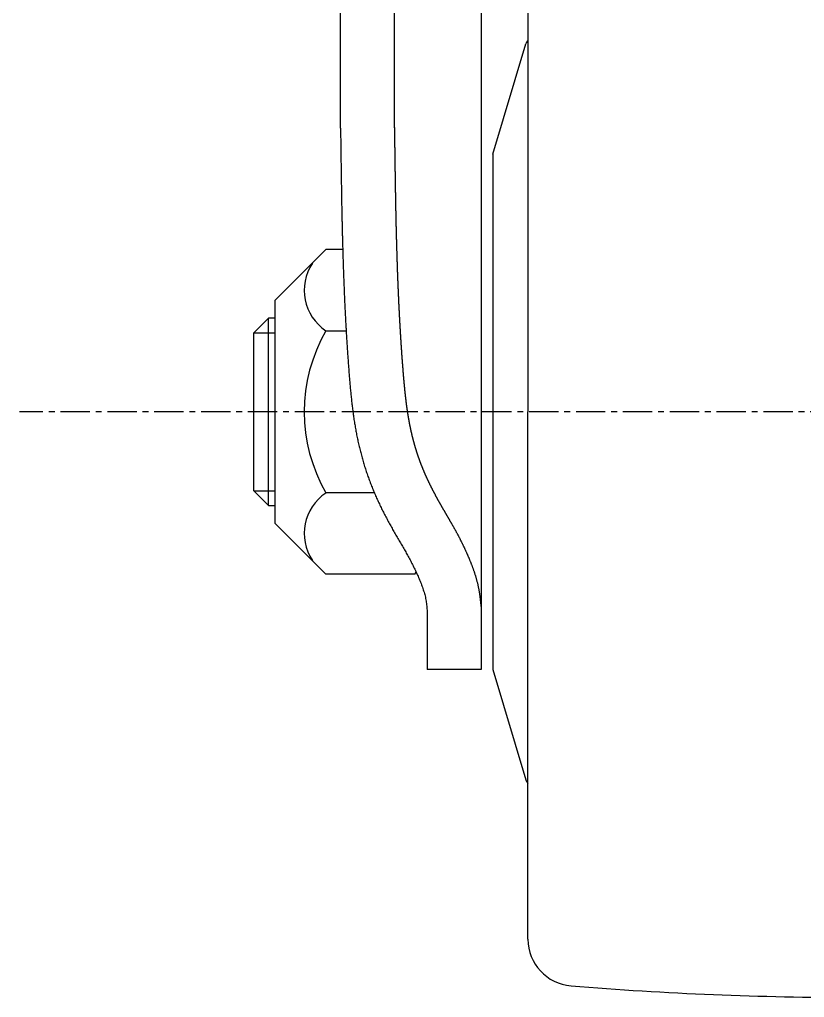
# Model space of a CAD drawing. Extents: x 111 to 380, y 149 to 360.
# Drawn here: x 174.42 to 207.92, y 281.74 to 323.48 of the extents above; entities that cross this region are included whole.
import ezdxf

# ---------------------------------------------------------------- set-up
doc = ezdxf.new("R2010")
doc.units = 0
doc.linetypes.add('CENTER', pattern=[2, 1.25, -0.25, 0.25, -0.25])
doc.layers.get('0').update_dxf_attribs({"linetype": 'CONTINUOUS'})
doc.layers.add('CENTER', color=1, linetype='CENTER')

msp = doc.modelspace()

# ---------------------------------------------------------------- linework, layer by layer
at = {"color": 7, "linetype": 'CONTINUOUS'}
for p, q in [((188.116, 318.844), (188.116, 346.438)), ((190.416, 318.858), (190.416, 346.438)), ((194.116, 346.438), (194.116, 295.738)), ((196.116, 329.25), (196.116, 306.738)), ((194.616, 317.738), (196.031, 322.453)), ((194.616, 317.738), (194.616, 295.738)), ((185.316, 311.488), (187.494, 313.666)), ((188.209, 313.666), (187.494, 313.666)), ((185.316, 311.488), (185.316, 301.988)), ((185.041, 310.738), (184.416, 310.113)), ((185.316, 310.738), (185.041, 310.738)), ((187.494, 310.202), (188.355, 310.202)), ((184.416, 303.363), (184.416, 310.113)), ((196.116, 284.225), (196.116, 306.738)), ((185.041, 302.738), (184.416, 303.363)), ((189.563, 303.274), (187.494, 303.274)), ((185.041, 302.738), (185.316, 302.738)), ((185.316, 301.988), (187.494, 299.809)), ((191.28, 299.809), (187.494, 299.809)), ((191.28, 299.809), (191.338, 299.909)), ((191.816, 298.219), (191.816, 295.738)), ((194.116, 295.738), (191.816, 295.738)), ((194.616, 295.738), (196.031, 291.023))]:
    msp.add_line(p, q, dxfattribs=at)
at = {"color": 3, "linetype": 'CONTINUOUS'}
for p, q in [((185.041, 302.738), (185.041, 310.738)), ((184.416, 310.113), (185.316, 310.113)), ((184.416, 303.363), (185.316, 303.363))]:
    msp.add_line(p, q, dxfattribs=at)
at = {"color": 7}
for points in [[(188.116, 318.844, 0), (188.117, 318.788, 0), (188.118, 318.733, 0), (188.118, 318.677, 0), (188.119, 318.621, 0), (188.12, 318.566, 0), (188.12, 318.51, 0), (188.121, 318.455, 0), (188.122, 318.399, 0), (188.122, 318.344, 0), (188.123, 318.288, 0), (188.124, 318.232, 0), (188.125, 318.177, 0), (188.125, 318.121, 0), (188.126, 318.066, 0), (188.127, 318.01, 0), (188.127, 317.955, 0), (188.128, 317.899, 0), (188.129, 317.843, 0), (188.13, 317.788, 0), (188.13, 317.732, 0), (188.131, 317.677, 0), (188.132, 317.621, 0), (188.132, 317.566, 0), (188.133, 317.51, 0), (188.134, 317.454, 0), (188.135, 317.399, 0), (188.136, 317.343, 0), (188.136, 317.288, 0), (188.137, 317.232, 0), (188.138, 317.177, 0), (188.139, 317.121, 0), (188.139, 317.065, 0), (188.14, 317.01, 0), (188.141, 316.954, 0), (188.142, 316.899, 0), (188.143, 316.843, 0), (188.144, 316.788, 0), (188.144, 316.732, 0), (188.145, 316.676, 0), (188.146, 316.621, 0), (188.147, 316.565, 0), (188.148, 316.51, 0), (188.149, 316.454, 0), (188.15, 316.399, 0), (188.15, 316.343, 0), (188.151, 316.288, 0), (188.152, 316.232, 0), (188.153, 316.176, 0), (188.154, 316.121, 0), (188.155, 316.065, 0), (188.156, 316.01, 0), (188.157, 315.954, 0), (188.158, 315.899, 0), (188.159, 315.843, 0), (188.16, 315.787, 0), (188.161, 315.732, 0), (188.162, 315.676, 0), (188.163, 315.621, 0), (188.164, 315.565, 0), (188.165, 315.51, 0), (188.166, 315.454, 0), (188.167, 315.399, 0), (188.168, 315.343, 0), (188.17, 315.287, 0), (188.171, 315.232, 0), (188.172, 315.176, 0), (188.173, 315.121, 0), (188.174, 315.065, 0), (188.175, 315.01, 0), (188.177, 314.954, 0), (188.178, 314.898, 0), (188.179, 314.843, 0), (188.18, 314.787, 0), (188.181, 314.732, 0), (188.183, 314.676, 0), (188.184, 314.621, 0), (188.185, 314.565, 0), (188.187, 314.51, 0), (188.188, 314.454, 0), (188.189, 314.398, 0), (188.191, 314.343, 0), (188.192, 314.287, 0), (188.193, 314.232, 0), (188.195, 314.176, 0), (188.196, 314.121, 0), (188.198, 314.065, 0), (188.199, 314.01, 0), (188.201, 313.954, 0), (188.202, 313.898, 0), (188.204, 313.843, 0), (188.205, 313.787, 0), (188.207, 313.732, 0), (188.208, 313.676, 0), (188.21, 313.621, 0), (188.212, 313.565, 0), (188.213, 313.51, 0), (188.215, 313.454, 0), (188.217, 313.399, 0), (188.218, 313.343, 0), (188.22, 313.287, 0), (188.222, 313.232, 0), (188.224, 313.176, 0), (188.225, 313.121, 0), (188.227, 313.065, 0), (188.229, 313.01, 0), (188.231, 312.954, 0), (188.233, 312.899, 0), (188.235, 312.843, 0), (188.237, 312.788, 0), (188.239, 312.732, 0), (188.24, 312.676, 0), (188.242, 312.621, 0), (188.244, 312.565, 0), (188.247, 312.51, 0), (188.249, 312.454, 0), (188.251, 312.399, 0), (188.253, 312.343, 0), (188.255, 312.288, 0), (188.257, 312.232, 0), (188.259, 312.177, 0), (188.261, 312.121, 0), (188.264, 312.066, 0), (188.266, 312.01, 0), (188.268, 311.955, 0), (188.271, 311.899, 0), (188.273, 311.843, 0), (188.275, 311.788, 0), (188.278, 311.732, 0), (188.28, 311.677, 0), (188.282, 311.621, 0), (188.285, 311.566, 0), (188.287, 311.51, 0), (188.29, 311.455, 0), (188.292, 311.399, 0), (188.295, 311.344, 0), (188.298, 311.288, 0), (188.3, 311.233, 0), (188.303, 311.177, 0), (188.306, 311.122, 0), (188.308, 311.066, 0), (188.311, 311.011, 0), (188.314, 310.955, 0), (188.317, 310.9, 0), (188.32, 310.844, 0), (188.322, 310.789, 0), (188.325, 310.733, 0), (188.328, 310.677, 0), (188.331, 310.622, 0), (188.334, 310.566, 0), (188.337, 310.511, 0), (188.34, 310.455, 0), (188.343, 310.4, 0), (188.346, 310.344, 0), (188.35, 310.289, 0), (188.353, 310.233, 0), (188.356, 310.178, 0), (188.359, 310.122, 0), (188.363, 310.067, 0), (188.366, 310.011, 0), (188.369, 309.956, 0), (188.373, 309.9, 0), (188.376, 309.845, 0), (188.379, 309.789, 0), (188.383, 309.734, 0), (188.386, 309.678, 0), (188.39, 309.623, 0), (188.394, 309.567, 0), (188.397, 309.512, 0), (188.401, 309.456, 0), (188.404, 309.401, 0), (188.408, 309.345, 0), (188.412, 309.29, 0), (188.416, 309.234, 0), (188.42, 309.179, 0), (188.423, 309.123, 0), (188.427, 309.068, 0), (188.431, 309.012, 0), (188.435, 308.957, 0), (188.439, 308.901, 0), (188.443, 308.846, 0), (188.447, 308.79, 0), (188.452, 308.735, 0), (188.456, 308.679, 0), (188.46, 308.624, 0), (188.464, 308.568, 0), (188.468, 308.513, 0), (188.473, 308.457, 0), (188.477, 308.402, 0), (188.481, 308.346, 0), (188.486, 308.291, 0), (188.49, 308.236, 0), (188.495, 308.18, 0), (188.5, 308.125, 0), (188.504, 308.069, 0), (188.509, 308.014, 0), (188.514, 307.958, 0), (188.519, 307.903, 0), (188.523, 307.847, 0), (188.528, 307.792, 0), (188.534, 307.736, 0), (188.539, 307.681, 0), (188.544, 307.626, 0), (188.549, 307.57, 0), (188.555, 307.515, 0), (188.56, 307.46, 0), (188.566, 307.404, 0), (188.572, 307.349, 0), (188.578, 307.294, 0), (188.584, 307.238, 0), (188.59, 307.183, 0), (188.596, 307.128, 0), (188.602, 307.072, 0), (188.609, 307.017, 0), (188.615, 306.962, 0), (188.622, 306.907, 0), (188.629, 306.852, 0), (188.636, 306.797, 0), (188.643, 306.741, 0), (188.651, 306.686, 0), (188.658, 306.631, 0), (188.666, 306.576, 0), (188.674, 306.521, 0), (188.682, 306.466, 0), (188.69, 306.411, 0), (188.699, 306.356, 0), (188.707, 306.301, 0), (188.716, 306.247, 0), (188.725, 306.192, 0), (188.734, 306.137, 0), (188.743, 306.082, 0), (188.753, 306.027, 0), (188.763, 305.973, 0), (188.772, 305.918, 0), (188.783, 305.863, 0), (188.793, 305.809, 0), (188.804, 305.754, 0), (188.814, 305.7, 0), (188.825, 305.645, 0), (188.837, 305.591, 0), (188.848, 305.536, 0), (188.86, 305.482, 0), (188.872, 305.428, 0), (188.884, 305.374, 0), (188.897, 305.319, 0), (188.909, 305.265, 0), (188.922, 305.211, 0), (188.935, 305.157, 0), (188.949, 305.103, 0), (188.962, 305.049, 0), (188.976, 304.995, 0), (188.99, 304.941, 0), (189.004, 304.888, 0), (189.019, 304.834, 0), (189.034, 304.78, 0), (189.049, 304.727, 0), (189.064, 304.673, 0), (189.08, 304.62, 0), (189.095, 304.566, 0), (189.111, 304.513, 0), (189.128, 304.46, 0), (189.144, 304.407, 0), (189.161, 304.354, 0), (189.178, 304.301, 0), (189.195, 304.248, 0), (189.212, 304.195, 0), (189.23, 304.142, 0), (189.248, 304.089, 0), (189.266, 304.037, 0), (189.285, 303.984, 0), (189.303, 303.932, 0), (189.322, 303.88, 0), (189.342, 303.828, 0), (189.361, 303.775, 0), (189.381, 303.723, 0), (189.401, 303.672, 0), (189.421, 303.62, 0), (189.441, 303.568, 0), (189.462, 303.516, 0), (189.483, 303.465, 0), (189.504, 303.413, 0), (189.525, 303.362, 0), (189.547, 303.311, 0), (189.569, 303.26, 0), (189.591, 303.209, 0), (189.613, 303.158, 0), (189.635, 303.107, 0), (189.658, 303.056, 0), (189.681, 303.005, 0), (189.704, 302.955, 0), (189.727, 302.904, 0), (189.751, 302.854, 0), (189.775, 302.804, 0), (189.799, 302.753, 0), (189.823, 302.703, 0), (189.847, 302.653, 0), (189.871, 302.603, 0), (189.896, 302.553, 0), (189.921, 302.504, 0), (189.946, 302.454, 0), (189.971, 302.405, 0), (189.996, 302.355, 0), (190.022, 302.306, 0), (190.048, 302.256, 0), (190.074, 302.207, 0), (190.1, 302.158, 0), (190.126, 302.109, 0), (190.152, 302.06, 0), (190.178, 302.011, 0), (190.205, 301.963, 0), (190.232, 301.914, 0), (190.259, 301.865, 0), (190.286, 301.817, 0), (190.313, 301.768, 0), (190.34, 301.719, 0), (190.367, 301.671, 0), (190.394, 301.623, 0), (190.422, 301.574, 0), (190.45, 301.526, 0), (190.477, 301.478, 0), (190.505, 301.43, 0), (190.533, 301.382, 0), (190.561, 301.333, 0), (190.589, 301.285, 0), (190.617, 301.237, 0), (190.645, 301.189, 0), (190.673, 301.141, 0), (190.701, 301.093, 0), (190.729, 301.045, 0), (190.757, 300.997, 0), (190.785, 300.949, 0), (190.813, 300.901, 0), (190.841, 300.853, 0), (190.869, 300.805, 0), (190.896, 300.757, 0), (190.924, 300.708, 0), (190.951, 300.66, 0), (190.978, 300.612, 0), (191.005, 300.563, 0), (191.032, 300.514, 0), (191.059, 300.466, 0), (191.085, 300.417, 0), (191.111, 300.368, 0), (191.137, 300.318, 0), (191.162, 300.269, 0), (191.187, 300.22, 0), (191.212, 300.17, 0), (191.237, 300.12, 0), (191.261, 300.07, 0), (191.285, 300.02, 0), (191.309, 299.97, 0), (191.333, 299.92, 0), (191.356, 299.869, 0), (191.379, 299.819, 0), (191.401, 299.768, 0), (191.424, 299.717, 0), (191.446, 299.666, 0), (191.468, 299.615, 0), (191.489, 299.563, 0), (191.511, 299.512, 0), (191.532, 299.46, 0), (191.552, 299.408, 0), (191.572, 299.356, 0), (191.592, 299.304, 0), (191.611, 299.251, 0), (191.63, 299.199, 0), (191.647, 299.146, 0), (191.664, 299.093, 0), (191.681, 299.04, 0), (191.696, 298.987, 0), (191.71, 298.933, 0), (191.724, 298.879, 0), (191.736, 298.825, 0), (191.747, 298.771, 0), (191.757, 298.716, 0), (191.766, 298.661, 0), (191.774, 298.607, 0), (191.782, 298.552, 0), (191.788, 298.496, 0), (191.795, 298.441, 0), (191.8, 298.386, 0), (191.806, 298.33, 0), (191.811, 298.275, 0), (191.816, 298.219, 0)], [(190.416, 318.872, 0), (190.416, 318.856, 0), (190.416, 318.839, 0), (190.417, 318.822, 0), (190.417, 318.806, 0), (190.417, 318.789, 0), (190.417, 318.773, 0), (190.417, 318.756, 0), (190.418, 318.739, 0), (190.418, 318.723, 0), (190.418, 318.706, 0), (190.418, 318.689, 0), (190.418, 318.673, 0), (190.419, 318.656, 0), (190.419, 318.639, 0), (190.419, 318.623, 0), (190.419, 318.606, 0), (190.419, 318.59, 0), (190.42, 318.573, 0), (190.42, 318.556, 0), (190.42, 318.54, 0), (190.42, 318.523, 0), (190.421, 318.506, 0), (190.421, 318.49, 0), (190.421, 318.473, 0), (190.421, 318.457, 0), (190.421, 318.44, 0), (190.422, 318.423, 0), (190.422, 318.407, 0), (190.422, 318.39, 0), (190.422, 318.373, 0), (190.422, 318.357, 0), (190.423, 318.34, 0), (190.423, 318.324, 0), (190.423, 318.307, 0), (190.423, 318.29, 0), (190.423, 318.274, 0), (190.424, 318.257, 0), (190.424, 318.241, 0), (190.424, 318.224, 0), (190.424, 318.207, 0), (190.425, 318.191, 0), (190.425, 318.174, 0), (190.425, 318.158, 0), (190.425, 318.141, 0), (190.425, 318.124, 0), (190.426, 318.108, 0), (190.426, 318.091, 0), (190.426, 318.074, 0), (190.426, 318.058, 0), (190.426, 318.041, 0), (190.427, 318.025, 0), (190.427, 318.008, 0), (190.427, 317.991, 0), (190.427, 317.975, 0), (190.428, 317.958, 0), (190.428, 317.942, 0), (190.428, 317.925, 0), (190.428, 317.908, 0), (190.428, 317.892, 0), (190.429, 317.875, 0), (190.429, 317.859, 0), (190.429, 317.842, 0), (190.429, 317.826, 0), (190.429, 317.809, 0), (190.43, 317.792, 0), (190.43, 317.776, 0), (190.43, 317.759, 0), (190.43, 317.743, 0), (190.431, 317.726, 0), (190.431, 317.709, 0), (190.431, 317.693, 0), (190.431, 317.676, 0), (190.431, 317.66, 0), (190.432, 317.643, 0), (190.432, 317.626, 0), (190.432, 317.61, 0), (190.432, 317.593, 0), (190.433, 317.577, 0), (190.433, 317.56, 0), (190.433, 317.544, 0), (190.433, 317.527, 0), (190.433, 317.51, 0), (190.434, 317.494, 0), (190.434, 317.477, 0), (190.434, 317.461, 0), (190.434, 317.444, 0), (190.435, 317.428, 0), (190.435, 317.411, 0), (190.435, 317.394, 0), (190.435, 317.378, 0), (190.435, 317.361, 0), (190.436, 317.345, 0), (190.436, 317.328, 0), (190.436, 317.312, 0), (190.436, 317.295, 0), (190.437, 317.278, 0), (190.437, 317.262, 0), (190.437, 317.245, 0), (190.437, 317.229, 0), (190.438, 317.212, 0), (190.438, 317.196, 0), (190.438, 317.179, 0), (190.438, 317.162, 0), (190.439, 317.146, 0), (190.439, 317.129, 0), (190.439, 317.113, 0), (190.439, 317.096, 0), (190.439, 317.08, 0), (190.44, 317.063, 0), (190.44, 317.047, 0), (190.44, 317.03, 0), (190.44, 317.013, 0), (190.441, 316.997, 0), (190.441, 316.98, 0), (190.441, 316.964, 0), (190.441, 316.947, 0), (190.442, 316.931, 0), (190.442, 316.914, 0), (190.442, 316.898, 0), (190.442, 316.881, 0), (190.443, 316.865, 0), (190.443, 316.848, 0), (190.443, 316.831, 0), (190.443, 316.815, 0), (190.444, 316.798, 0), (190.444, 316.782, 0), (190.444, 316.765, 0), (190.444, 316.749, 0), (190.445, 316.732, 0), (190.445, 316.716, 0), (190.445, 316.699, 0), (190.445, 316.683, 0), (190.446, 316.666, 0), (190.446, 316.649, 0), (190.446, 316.633, 0), (190.446, 316.616, 0), (190.447, 316.6, 0), (190.447, 316.583, 0), (190.447, 316.567, 0), (190.447, 316.55, 0), (190.448, 316.534, 0), (190.448, 316.517, 0), (190.448, 316.501, 0), (190.448, 316.484, 0), (190.449, 316.468, 0), (190.449, 316.451, 0), (190.449, 316.435, 0), (190.45, 316.418, 0), (190.45, 316.402, 0), (190.45, 316.385, 0), (190.45, 316.368, 0), (190.451, 316.352, 0), (190.451, 316.335, 0), (190.451, 316.319, 0), (190.451, 316.302, 0), (190.452, 316.286, 0), (190.452, 316.269, 0), (190.452, 316.253, 0), (190.453, 316.236, 0), (190.453, 316.22, 0), (190.453, 316.203, 0), (190.453, 316.187, 0), (190.454, 316.17, 0), (190.454, 316.154, 0), (190.454, 316.137, 0), (190.454, 316.121, 0), (190.455, 316.104, 0), (190.455, 316.088, 0), (190.455, 316.071, 0), (190.456, 316.055, 0), (190.456, 316.038, 0), (190.456, 316.022, 0), (190.456, 316.005, 0), (190.457, 315.989, 0), (190.457, 315.972, 0), (190.457, 315.956, 0), (190.458, 315.939, 0), (190.458, 315.923, 0), (190.458, 315.906, 0), (190.459, 315.89, 0), (190.459, 315.873, 0), (190.459, 315.857, 0), (190.459, 315.84, 0), (190.46, 315.824, 0), (190.46, 315.807, 0), (190.46, 315.791, 0), (190.461, 315.774, 0), (190.461, 315.758, 0), (190.461, 315.741, 0), (190.462, 315.725, 0), (190.462, 315.708, 0), (190.462, 315.692, 0), (190.462, 315.675, 0), (190.463, 315.659, 0), (190.463, 315.642, 0), (190.463, 315.626, 0), (190.464, 315.609, 0), (190.464, 315.593, 0), (190.464, 315.576, 0), (190.465, 315.56, 0), (190.465, 315.543, 0), (190.465, 315.527, 0), (190.466, 315.51, 0), (190.466, 315.494, 0), (190.466, 315.477, 0), (190.467, 315.461, 0), (190.467, 315.444, 0), (190.467, 315.428, 0), (190.468, 315.412, 0), (190.468, 315.395, 0), (190.468, 315.379, 0), (190.469, 315.362, 0), (190.469, 315.346, 0), (190.469, 315.329, 0), (190.47, 315.313, 0), (190.47, 315.296, 0), (190.47, 315.28, 0), (190.471, 315.263, 0), (190.471, 315.247, 0), (190.471, 315.23, 0), (190.472, 315.214, 0), (190.472, 315.197, 0), (190.472, 315.181, 0), (190.473, 315.164, 0), (190.473, 315.148, 0), (190.473, 315.132, 0), (190.474, 315.115, 0), (190.474, 315.099, 0), (190.474, 315.082, 0), (190.475, 315.066, 0), (190.475, 315.049, 0), (190.475, 315.033, 0), (190.476, 315.016, 0), (190.476, 315, 0), (190.476, 314.983, 0), (190.477, 314.967, 0), (190.477, 314.951, 0), (190.478, 314.934, 0), (190.478, 314.918, 0), (190.478, 314.901, 0), (190.479, 314.885, 0), (190.479, 314.868, 0), (190.479, 314.852, 0), (190.48, 314.835, 0), (190.48, 314.819, 0), (190.48, 314.802, 0), (190.481, 314.786, 0), (190.481, 314.77, 0), (190.482, 314.753, 0), (190.482, 314.737, 0), (190.482, 314.72, 0), (190.483, 314.704, 0), (190.483, 314.687, 0), (190.483, 314.671, 0), (190.484, 314.654, 0), (190.484, 314.638, 0), (190.485, 314.622, 0), (190.485, 314.605, 0), (190.485, 314.589, 0), (190.486, 314.572, 0), (190.486, 314.556, 0), (190.487, 314.539, 0), (190.487, 314.523, 0), (190.487, 314.507, 0), (190.488, 314.49, 0), (190.488, 314.474, 0), (190.489, 314.457, 0), (190.489, 314.441, 0), (190.489, 314.424, 0), (190.49, 314.408, 0), (190.49, 314.392, 0), (190.491, 314.375, 0), (190.491, 314.359, 0), (190.491, 314.342, 0), (190.492, 314.326, 0), (190.492, 314.309, 0), (190.493, 314.293, 0), (190.493, 314.277, 0), (190.493, 314.26, 0), (190.494, 314.244, 0), (190.494, 314.227, 0), (190.495, 314.211, 0), (190.495, 314.194, 0), (190.496, 314.178, 0), (190.496, 314.162, 0), (190.496, 314.145, 0), (190.497, 314.129, 0), (190.497, 314.112, 0), (190.498, 314.096, 0), (190.498, 314.08, 0), (190.499, 314.063, 0), (190.499, 314.047, 0), (190.5, 314.03, 0), (190.5, 314.014, 0), (190.5, 313.998, 0), (190.501, 313.981, 0), (190.501, 313.965, 0), (190.502, 313.948, 0), (190.502, 313.932, 0), (190.503, 313.916, 0), (190.503, 313.899, 0), (190.504, 313.883, 0), (190.504, 313.866, 0), (190.504, 313.85, 0), (190.505, 313.834, 0), (190.505, 313.817, 0), (190.506, 313.801, 0), (190.506, 313.784, 0), (190.507, 313.768, 0), (190.507, 313.752, 0), (190.508, 313.735, 0), (190.508, 313.719, 0), (190.509, 313.702, 0), (190.509, 313.686, 0), (190.51, 313.67, 0), (190.51, 313.653, 0), (190.511, 313.637, 0), (190.511, 313.62, 0), (190.512, 313.604, 0), (190.512, 313.588, 0), (190.513, 313.571, 0), (190.513, 313.555, 0), (190.513, 313.538, 0), (190.514, 313.522, 0), (190.514, 313.506, 0), (190.515, 313.489, 0), (190.515, 313.473, 0), (190.516, 313.457, 0), (190.516, 313.44, 0), (190.517, 313.424, 0), (190.517, 313.407, 0), (190.518, 313.391, 0), (190.518, 313.375, 0), (190.519, 313.358, 0), (190.52, 313.342, 0), (190.52, 313.326, 0), (190.521, 313.309, 0), (190.521, 313.293, 0), (190.522, 313.276, 0), (190.522, 313.26, 0), (190.523, 313.244, 0), (190.523, 313.227, 0), (190.524, 313.211, 0), (190.524, 313.195, 0), (190.525, 313.178, 0), (190.525, 313.162, 0), (190.526, 313.145, 0), (190.526, 313.129, 0), (190.527, 313.113, 0), (190.527, 313.096, 0), (190.528, 313.08, 0), (190.529, 313.064, 0), (190.529, 313.047, 0), (190.53, 313.031, 0), (190.53, 313.015, 0), (190.531, 312.998, 0), (190.531, 312.982, 0), (190.532, 312.966, 0), (190.532, 312.949, 0), (190.533, 312.933, 0), (190.533, 312.916, 0), (190.534, 312.9, 0), (190.535, 312.884, 0), (190.535, 312.867, 0), (190.536, 312.851, 0), (190.536, 312.835, 0), (190.537, 312.818, 0), (190.537, 312.802, 0), (190.538, 312.786, 0), (190.539, 312.769, 0), (190.539, 312.753, 0), (190.54, 312.737, 0), (190.54, 312.72, 0), (190.541, 312.704, 0), (190.542, 312.688, 0), (190.542, 312.671, 0), (190.543, 312.655, 0), (190.543, 312.639, 0), (190.544, 312.622, 0), (190.545, 312.606, 0), (190.545, 312.59, 0), (190.546, 312.573, 0), (190.546, 312.557, 0), (190.547, 312.541, 0), (190.548, 312.524, 0), (190.548, 312.508, 0), (190.549, 312.492, 0), (190.549, 312.475, 0), (190.55, 312.459, 0), (190.551, 312.443, 0), (190.551, 312.426, 0), (190.552, 312.41, 0), (190.553, 312.394, 0), (190.553, 312.377, 0), (190.554, 312.361, 0), (190.554, 312.345, 0), (190.555, 312.328, 0), (190.556, 312.312, 0), (190.556, 312.296, 0), (190.557, 312.279, 0), (190.558, 312.263, 0), (190.558, 312.247, 0), (190.559, 312.23, 0), (190.56, 312.214, 0), (190.56, 312.198, 0), (190.561, 312.181, 0), (190.562, 312.165, 0), (190.562, 312.149, 0), (190.563, 312.132, 0), (190.563, 312.116, 0), (190.564, 312.1, 0), (190.565, 312.084, 0), (190.566, 312.067, 0), (190.566, 312.051, 0), (190.567, 312.035, 0), (190.568, 312.018, 0), (190.568, 312.002, 0), (190.569, 311.986, 0), (190.57, 311.969, 0), (190.57, 311.953, 0), (190.571, 311.937, 0), (190.572, 311.92, 0), (190.572, 311.904, 0), (190.573, 311.888, 0), (190.574, 311.872, 0), (190.574, 311.855, 0), (190.575, 311.839, 0), (190.576, 311.823, 0), (190.577, 311.806, 0), (190.577, 311.79, 0), (190.578, 311.774, 0), (190.579, 311.757, 0), (190.579, 311.741, 0), (190.58, 311.725, 0), (190.581, 311.709, 0), (190.582, 311.692, 0), (190.582, 311.676, 0), (190.583, 311.66, 0), (190.584, 311.643, 0), (190.584, 311.627, 0), (190.585, 311.611, 0), (190.586, 311.595, 0), (190.587, 311.578, 0), (190.587, 311.562, 0), (190.588, 311.546, 0), (190.589, 311.529, 0), (190.59, 311.513, 0), (190.59, 311.497, 0), (190.591, 311.481, 0), (190.592, 311.464, 0), (190.593, 311.448, 0), (190.593, 311.432, 0), (190.594, 311.415, 0), (190.595, 311.399, 0), (190.596, 311.383, 0), (190.597, 311.367, 0), (190.597, 311.35, 0), (190.598, 311.334, 0), (190.599, 311.318, 0), (190.6, 311.302, 0), (190.6, 311.285, 0), (190.601, 311.269, 0), (190.602, 311.253, 0), (190.603, 311.236, 0), (190.604, 311.22, 0), (190.604, 311.204, 0), (190.605, 311.188, 0), (190.606, 311.171, 0), (190.607, 311.155, 0), (190.608, 311.139, 0), (190.608, 311.123, 0), (190.609, 311.106, 0), (190.61, 311.09, 0), (190.611, 311.074, 0), (190.612, 311.058, 0), (190.612, 311.041, 0), (190.613, 311.025, 0), (190.614, 311.009, 0), (190.615, 310.993, 0), (190.616, 310.976, 0), (190.617, 310.96, 0), (190.617, 310.944, 0), (190.618, 310.928, 0), (190.619, 310.911, 0), (190.62, 310.895, 0), (190.621, 310.879, 0), (190.622, 310.863, 0), (190.623, 310.846, 0), (190.623, 310.83, 0), (190.624, 310.814, 0), (190.625, 310.798, 0), (190.626, 310.781, 0), (190.627, 310.765, 0), (190.628, 310.749, 0), (190.629, 310.733, 0), (190.629, 310.716, 0), (190.63, 310.7, 0), (190.631, 310.684, 0), (190.632, 310.668, 0), (190.633, 310.651, 0), (190.634, 310.635, 0), (190.635, 310.619, 0), (190.636, 310.603, 0), (190.637, 310.586, 0), (190.637, 310.57, 0), (190.638, 310.554, 0), (190.639, 310.538, 0), (190.64, 310.522, 0), (190.641, 310.505, 0), (190.642, 310.489, 0), (190.643, 310.473, 0), (190.644, 310.457, 0), (190.645, 310.44, 0), (190.646, 310.424, 0), (190.647, 310.408, 0), (190.647, 310.392, 0), (190.648, 310.375, 0), (190.649, 310.359, 0), (190.65, 310.343, 0), (190.651, 310.327, 0), (190.652, 310.311, 0), (190.653, 310.294, 0), (190.654, 310.278, 0), (190.655, 310.262, 0), (190.656, 310.246, 0), (190.657, 310.229, 0), (190.658, 310.213, 0), (190.659, 310.197, 0), (190.66, 310.181, 0), (190.661, 310.165, 0), (190.662, 310.148, 0), (190.663, 310.132, 0), (190.664, 310.116, 0), (190.665, 310.1, 0), (190.666, 310.084, 0), (190.667, 310.067, 0), (190.668, 310.051, 0), (190.669, 310.035, 0), (190.67, 310.019, 0), (190.671, 310.003, 0), (190.672, 309.986, 0), (190.673, 309.97, 0), (190.674, 309.954, 0), (190.675, 309.938, 0), (190.676, 309.922, 0), (190.677, 309.905, 0), (190.678, 309.889, 0), (190.679, 309.873, 0), (190.68, 309.857, 0), (190.681, 309.841, 0), (190.682, 309.824, 0), (190.683, 309.808, 0), (190.684, 309.792, 0), (190.685, 309.776, 0), (190.686, 309.76, 0), (190.687, 309.743, 0), (190.688, 309.727, 0), (190.689, 309.711, 0), (190.69, 309.695, 0), (190.691, 309.679, 0), (190.692, 309.662, 0), (190.693, 309.646, 0), (190.694, 309.63, 0), (190.695, 309.614, 0), (190.696, 309.598, 0), (190.698, 309.581, 0), (190.699, 309.565, 0), (190.7, 309.549, 0), (190.701, 309.533, 0), (190.702, 309.517, 0), (190.703, 309.501, 0), (190.704, 309.484, 0), (190.705, 309.468, 0), (190.706, 309.452, 0), (190.707, 309.436, 0), (190.708, 309.42, 0), (190.71, 309.404, 0), (190.711, 309.387, 0), (190.712, 309.371, 0), (190.713, 309.355, 0), (190.714, 309.339, 0), (190.715, 309.323, 0), (190.716, 309.306, 0), (190.717, 309.29, 0), (190.718, 309.274, 0), (190.72, 309.258, 0), (190.721, 309.242, 0), (190.722, 309.226, 0), (190.723, 309.209, 0), (190.724, 309.193, 0), (190.725, 309.177, 0), (190.726, 309.161, 0), (190.728, 309.145, 0), (190.729, 309.129, 0), (190.73, 309.113, 0), (190.731, 309.096, 0), (190.732, 309.08, 0), (190.733, 309.064, 0), (190.735, 309.048, 0), (190.736, 309.032, 0), (190.737, 309.016, 0), (190.738, 308.999, 0), (190.739, 308.983, 0), (190.741, 308.967, 0), (190.742, 308.951, 0), (190.743, 308.935, 0), (190.744, 308.919, 0), (190.745, 308.903, 0), (190.747, 308.886, 0), (190.748, 308.87, 0), (190.749, 308.854, 0), (190.75, 308.838, 0), (190.751, 308.822, 0), (190.753, 308.806, 0), (190.754, 308.79, 0), (190.755, 308.773, 0), (190.756, 308.757, 0), (190.758, 308.741, 0), (190.759, 308.725, 0), (190.76, 308.709, 0), (190.761, 308.693, 0), (190.763, 308.677, 0), (190.764, 308.661, 0), (190.765, 308.644, 0), (190.766, 308.628, 0), (190.768, 308.612, 0), (190.769, 308.596, 0), (190.77, 308.58, 0), (190.771, 308.564, 0), (190.773, 308.548, 0), (190.774, 308.532, 0), (190.775, 308.516, 0), (190.776, 308.5, 0), (190.778, 308.484, 0), (190.779, 308.468, 0), (190.78, 308.452, 0), (190.782, 308.436, 0), (190.783, 308.42, 0), (190.784, 308.404, 0), (190.786, 308.388, 0), (190.787, 308.372, 0), (190.788, 308.356, 0), (190.789, 308.34, 0), (190.791, 308.324, 0), (190.792, 308.309, 0), (190.793, 308.293, 0), (190.795, 308.277, 0), (190.796, 308.261, 0), (190.797, 308.245, 0), (190.799, 308.229, 0), (190.8, 308.213, 0), (190.802, 308.198, 0), (190.803, 308.182, 0), (190.804, 308.166, 0), (190.806, 308.15, 0), (190.807, 308.135, 0), (190.808, 308.119, 0), (190.81, 308.103, 0), (190.811, 308.087, 0), (190.813, 308.072, 0), (190.814, 308.056, 0), (190.815, 308.04, 0), (190.817, 308.025, 0), (190.818, 308.009, 0), (190.82, 307.994, 0), (190.821, 307.978, 0), (190.822, 307.962, 0), (190.824, 307.947, 0), (190.825, 307.931, 0), (190.827, 307.916, 0), (190.828, 307.9, 0), (190.83, 307.885, 0), (190.831, 307.869, 0), (190.833, 307.854, 0), (190.834, 307.838, 0), (190.836, 307.823, 0), (190.837, 307.808, 0), (190.839, 307.792, 0), (190.84, 307.777, 0), (190.842, 307.761, 0), (190.843, 307.746, 0), (190.845, 307.731, 0), (190.846, 307.715, 0), (190.848, 307.7, 0), (190.849, 307.685, 0), (190.851, 307.67, 0), (190.852, 307.654, 0), (190.854, 307.639, 0), (190.856, 307.624, 0), (190.857, 307.609, 0), (190.859, 307.594, 0), (190.86, 307.578, 0), (190.862, 307.563, 0), (190.864, 307.548, 0), (190.865, 307.533, 0), (190.867, 307.518, 0), (190.868, 307.503, 0), (190.87, 307.488, 0), (190.872, 307.473, 0), (190.873, 307.458, 0), (190.875, 307.443, 0), (190.877, 307.428, 0), (190.878, 307.413, 0), (190.88, 307.398, 0), (190.882, 307.383, 0), (190.884, 307.368, 0), (190.885, 307.353, 0), (190.887, 307.338, 0), (190.889, 307.323, 0), (190.89, 307.308, 0), (190.892, 307.293, 0), (190.894, 307.279, 0), (190.896, 307.264, 0), (190.898, 307.249, 0), (190.899, 307.234, 0), (190.901, 307.219, 0), (190.903, 307.205, 0), (190.905, 307.19, 0), (190.907, 307.175, 0), (190.908, 307.16, 0), (190.91, 307.146, 0), (190.912, 307.131, 0), (190.914, 307.116, 0), (190.916, 307.102, 0), (190.918, 307.087, 0), (190.92, 307.072, 0), (190.922, 307.058, 0), (190.924, 307.043, 0), (190.926, 307.029, 0), (190.927, 307.014, 0), (190.929, 307, 0), (190.931, 306.985, 0), (190.933, 306.971, 0), (190.935, 306.956, 0), (190.937, 306.942, 0), (190.939, 306.927, 0), (190.941, 306.913, 0), (190.943, 306.898, 0), (190.945, 306.884, 0), (190.947, 306.87, 0), (190.95, 306.855, 0), (190.952, 306.841, 0), (190.954, 306.826, 0), (190.956, 306.812, 0), (190.958, 306.798, 0), (190.96, 306.784, 0), (190.962, 306.769, 0), (190.964, 306.755, 0), (190.966, 306.741, 0), (190.969, 306.727, 0), (190.971, 306.713, 0), (190.973, 306.698, 0), (190.975, 306.684, 0), (190.977, 306.67, 0), (190.98, 306.656, 0), (190.982, 306.642, 0), (190.984, 306.628, 0), (190.986, 306.614, 0), (190.989, 306.6, 0), (190.991, 306.586, 0), (190.993, 306.572, 0), (190.996, 306.558, 0), (190.998, 306.544, 0), (191, 306.53, 0), (191.003, 306.516, 0), (191.005, 306.502, 0), (191.007, 306.488, 0), (191.01, 306.474, 0), (191.012, 306.46, 0), (191.015, 306.446, 0), (191.017, 306.433, 0), (191.019, 306.419, 0), (191.022, 306.405, 0), (191.024, 306.391, 0), (191.027, 306.377, 0), (191.029, 306.364, 0), (191.032, 306.35, 0), (191.034, 306.336, 0), (191.037, 306.322, 0), (191.039, 306.309, 0), (191.042, 306.295, 0), (191.045, 306.281, 0), (191.047, 306.268, 0), (191.05, 306.254, 0), (191.052, 306.24, 0), (191.055, 306.227, 0), (191.058, 306.213, 0), (191.06, 306.199, 0), (191.063, 306.186, 0), (191.066, 306.172, 0), (191.068, 306.158, 0), (191.071, 306.145, 0), (191.074, 306.131, 0), (191.077, 306.118, 0), (191.079, 306.104, 0), (191.082, 306.091, 0), (191.085, 306.077, 0), (191.088, 306.064, 0), (191.091, 306.05, 0), (191.093, 306.037, 0), (191.096, 306.023, 0), (191.099, 306.01, 0), (191.102, 305.996, 0), (191.105, 305.983, 0), (191.108, 305.969, 0), (191.111, 305.956, 0), (191.114, 305.943, 0), (191.117, 305.929, 0), (191.12, 305.916, 0), (191.123, 305.902, 0), (191.126, 305.889, 0), (191.129, 305.876, 0), (191.132, 305.862, 0), (191.135, 305.849, 0), (191.138, 305.836, 0), (191.141, 305.822, 0), (191.144, 305.809, 0), (191.147, 305.796, 0), (191.15, 305.782, 0), (191.154, 305.769, 0), (191.157, 305.756, 0), (191.16, 305.742, 0), (191.163, 305.729, 0), (191.166, 305.716, 0), (191.17, 305.703, 0), (191.173, 305.689, 0), (191.176, 305.676, 0), (191.179, 305.663, 0), (191.183, 305.65, 0), (191.186, 305.636, 0), (191.189, 305.623, 0), (191.193, 305.61, 0), (191.196, 305.597, 0), (191.2, 305.583, 0), (191.203, 305.57, 0), (191.206, 305.557, 0), (191.21, 305.544, 0), (191.213, 305.531, 0), (191.217, 305.517, 0), (191.22, 305.504, 0), (191.224, 305.491, 0), (191.227, 305.478, 0), (191.231, 305.465, 0), (191.234, 305.452, 0), (191.238, 305.439, 0), (191.242, 305.425, 0), (191.245, 305.412, 0), (191.249, 305.399, 0), (191.253, 305.386, 0), (191.256, 305.373, 0), (191.26, 305.36, 0), (191.264, 305.347, 0), (191.267, 305.334, 0), (191.271, 305.321, 0), (191.275, 305.308, 0), (191.279, 305.295, 0), (191.282, 305.282, 0), (191.286, 305.269, 0), (191.29, 305.256, 0), (191.294, 305.243, 0), (191.298, 305.23, 0), (191.301, 305.217, 0), (191.305, 305.204, 0), (191.309, 305.191, 0), (191.313, 305.178, 0), (191.317, 305.165, 0), (191.321, 305.152, 0), (191.325, 305.139, 0), (191.329, 305.126, 0), (191.333, 305.113, 0), (191.337, 305.101, 0), (191.341, 305.088, 0), (191.345, 305.075, 0), (191.349, 305.062, 0), (191.353, 305.049, 0), (191.357, 305.036, 0), (191.361, 305.023, 0), (191.365, 305.011, 0), (191.37, 304.998, 0), (191.374, 304.985, 0), (191.378, 304.972, 0), (191.382, 304.959, 0), (191.386, 304.947, 0), (191.391, 304.934, 0), (191.395, 304.921, 0), (191.399, 304.908, 0), (191.403, 304.896, 0), (191.408, 304.883, 0), (191.412, 304.87, 0), (191.416, 304.858, 0), (191.421, 304.845, 0), (191.425, 304.832, 0), (191.429, 304.819, 0), (191.434, 304.807, 0), (191.438, 304.794, 0), (191.442, 304.782, 0), (191.447, 304.769, 0), (191.451, 304.756, 0), (191.456, 304.744, 0), (191.46, 304.731, 0), (191.465, 304.719, 0), (191.469, 304.706, 0), (191.474, 304.693, 0), (191.478, 304.681, 0), (191.483, 304.668, 0), (191.488, 304.656, 0), (191.492, 304.643, 0), (191.497, 304.63, 0), (191.502, 304.618, 0), (191.506, 304.605, 0), (191.511, 304.593, 0), (191.516, 304.58, 0), (191.52, 304.568, 0), (191.525, 304.555, 0), (191.53, 304.543, 0), (191.535, 304.53, 0), (191.54, 304.517, 0), (191.544, 304.505, 0), (191.549, 304.492, 0), (191.554, 304.48, 0), (191.559, 304.467, 0), (191.564, 304.455, 0), (191.569, 304.442, 0), (191.574, 304.43, 0), (191.579, 304.417, 0), (191.584, 304.404, 0), (191.589, 304.392, 0), (191.594, 304.379, 0), (191.599, 304.367, 0), (191.604, 304.354, 0), (191.609, 304.342, 0), (191.614, 304.329, 0), (191.619, 304.317, 0), (191.625, 304.304, 0), (191.63, 304.292, 0), (191.635, 304.279, 0), (191.64, 304.267, 0), (191.645, 304.254, 0), (191.651, 304.241, 0), (191.656, 304.229, 0), (191.661, 304.216, 0), (191.666, 304.204, 0), (191.672, 304.191, 0), (191.677, 304.179, 0), (191.683, 304.166, 0), (191.688, 304.154, 0), (191.693, 304.141, 0), (191.699, 304.129, 0), (191.704, 304.116, 0), (191.71, 304.103, 0), (191.715, 304.091, 0), (191.721, 304.078, 0), (191.726, 304.066, 0), (191.732, 304.053, 0), (191.737, 304.041, 0), (191.743, 304.028, 0), (191.748, 304.016, 0), (191.754, 304.003, 0), (191.76, 303.991, 0), (191.765, 303.978, 0), (191.771, 303.965, 0), (191.777, 303.953, 0), (191.783, 303.94, 0), (191.788, 303.928, 0), (191.794, 303.915, 0), (191.8, 303.903, 0), (191.806, 303.89, 0), (191.811, 303.877, 0), (191.817, 303.865, 0), (191.823, 303.852, 0), (191.829, 303.84, 0), (191.835, 303.827, 0), (191.841, 303.815, 0), (191.847, 303.802, 0), (191.853, 303.789, 0), (191.859, 303.777, 0), (191.865, 303.764, 0), (191.871, 303.752, 0), (191.877, 303.739, 0), (191.883, 303.726, 0), (191.889, 303.714, 0), (191.895, 303.701, 0), (191.901, 303.688, 0), (191.907, 303.676, 0), (191.913, 303.663, 0), (191.919, 303.651, 0), (191.926, 303.638, 0), (191.932, 303.625, 0), (191.938, 303.613, 0), (191.944, 303.6, 0), (191.951, 303.587, 0), (191.957, 303.575, 0), (191.963, 303.562, 0), (191.969, 303.55, 0), (191.976, 303.537, 0), (191.982, 303.524, 0), (191.989, 303.512, 0), (191.995, 303.499, 0), (192.001, 303.486, 0), (192.008, 303.474, 0), (192.014, 303.461, 0), (192.021, 303.448, 0), (192.027, 303.435, 0), (192.034, 303.423, 0), (192.04, 303.41, 0), (192.047, 303.397, 0), (192.053, 303.385, 0), (192.06, 303.372, 0), (192.067, 303.359, 0), (192.073, 303.346, 0), (192.08, 303.334, 0), (192.087, 303.321, 0), (192.093, 303.308, 0), (192.1, 303.295, 0), (192.107, 303.283, 0), (192.114, 303.27, 0), (192.12, 303.257, 0), (192.127, 303.244, 0), (192.134, 303.231, 0), (192.141, 303.218, 0), (192.148, 303.206, 0), (192.155, 303.193, 0), (192.161, 303.18, 0), (192.168, 303.167, 0), (192.175, 303.154, 0), (192.182, 303.141, 0), (192.189, 303.128, 0), (192.196, 303.115, 0), (192.203, 303.102, 0), (192.21, 303.089, 0), (192.217, 303.076, 0), (192.224, 303.064, 0), (192.232, 303.051, 0), (192.239, 303.038, 0), (192.246, 303.025, 0), (192.253, 303.011, 0), (192.26, 302.998, 0), (192.267, 302.985, 0), (192.275, 302.972, 0), (192.282, 302.959, 0), (192.289, 302.946, 0), (192.296, 302.933, 0), (192.304, 302.92, 0), (192.311, 302.907, 0), (192.318, 302.894, 0), (192.326, 302.88, 0), (192.333, 302.867, 0), (192.341, 302.854, 0), (192.348, 302.841, 0), (192.355, 302.828, 0), (192.363, 302.814, 0), (192.37, 302.801, 0), (192.378, 302.788, 0), (192.385, 302.775, 0), (192.393, 302.762, 0), (192.4, 302.748, 0), (192.408, 302.735, 0), (192.416, 302.722, 0), (192.423, 302.708, 0), (192.431, 302.695, 0), (192.438, 302.682, 0), (192.446, 302.669, 0), (192.454, 302.655, 0), (192.461, 302.642, 0), (192.469, 302.628, 0), (192.477, 302.615, 0), (192.485, 302.602, 0), (192.492, 302.588, 0), (192.5, 302.575, 0), (192.508, 302.561, 0), (192.516, 302.548, 0), (192.524, 302.534, 0), (192.532, 302.52, 0), (192.54, 302.507, 0), (192.548, 302.493, 0), (192.556, 302.479, 0), (192.564, 302.466, 0), (192.572, 302.452, 0), (192.58, 302.438, 0), (192.588, 302.424, 0), (192.596, 302.41, 0), (192.604, 302.396, 0), (192.612, 302.382, 0), (192.62, 302.368, 0), (192.629, 302.354, 0), (192.637, 302.34, 0), (192.645, 302.326, 0), (192.653, 302.312, 0), (192.662, 302.297, 0), (192.67, 302.283, 0), (192.678, 302.269, 0), (192.687, 302.254, 0), (192.695, 302.24, 0), (192.704, 302.225, 0), (192.712, 302.21, 0), (192.721, 302.196, 0), (192.729, 302.181, 0), (192.738, 302.166, 0), (192.747, 302.151, 0), (192.755, 302.136, 0), (192.764, 302.121, 0), (192.773, 302.106, 0), (192.782, 302.091, 0), (192.79, 302.076, 0), (192.799, 302.061, 0), (192.808, 302.045, 0), (192.817, 302.03, 0), (192.826, 302.015, 0), (192.835, 301.999, 0), (192.844, 301.983, 0), (192.853, 301.968, 0), (192.862, 301.952, 0), (192.871, 301.936, 0), (192.88, 301.92, 0), (192.89, 301.904, 0), (192.899, 301.888, 0), (192.908, 301.872, 0), (192.917, 301.855, 0), (192.927, 301.839, 0), (192.936, 301.823, 0), (192.945, 301.806, 0), (192.955, 301.79, 0), (192.964, 301.773, 0), (192.973, 301.756, 0), (192.983, 301.739, 0), (192.992, 301.723, 0), (193.002, 301.706, 0), (193.011, 301.689, 0), (193.02, 301.671, 0), (193.03, 301.654, 0), (193.039, 301.637, 0), (193.049, 301.62, 0), (193.058, 301.602, 0), (193.068, 301.585, 0), (193.077, 301.567, 0), (193.087, 301.55, 0), (193.097, 301.532, 0), (193.106, 301.514, 0), (193.116, 301.497, 0), (193.125, 301.479, 0), (193.135, 301.461, 0), (193.144, 301.443, 0), (193.154, 301.425, 0), (193.163, 301.407, 0), (193.173, 301.388, 0), (193.182, 301.37, 0), (193.192, 301.352, 0), (193.201, 301.333, 0), (193.211, 301.315, 0), (193.22, 301.297, 0), (193.229, 301.278, 0), (193.239, 301.26, 0), (193.248, 301.242, 0), (193.257, 301.223, 0), (193.267, 301.205, 0), (193.276, 301.186, 0), (193.285, 301.168, 0), (193.294, 301.149, 0), (193.303, 301.131, 0), (193.312, 301.112, 0), (193.321, 301.094, 0), (193.33, 301.075, 0), (193.339, 301.057, 0), (193.348, 301.038, 0), (193.357, 301.019, 0), (193.366, 301.001, 0), (193.375, 300.982, 0), (193.384, 300.964, 0), (193.392, 300.945, 0), (193.401, 300.926, 0), (193.41, 300.908, 0), (193.419, 300.889, 0), (193.427, 300.87, 0), (193.436, 300.852, 0), (193.444, 300.833, 0), (193.453, 300.814, 0), (193.461, 300.795, 0), (193.47, 300.777, 0), (193.478, 300.758, 0), (193.487, 300.739, 0), (193.495, 300.72, 0), (193.504, 300.701, 0), (193.512, 300.683, 0), (193.52, 300.664, 0), (193.528, 300.645, 0), (193.537, 300.626, 0), (193.545, 300.607, 0), (193.553, 300.588, 0), (193.561, 300.569, 0), (193.569, 300.55, 0), (193.577, 300.531, 0), (193.585, 300.513, 0), (193.593, 300.494, 0), (193.601, 300.475, 0), (193.609, 300.456, 0), (193.617, 300.437, 0), (193.625, 300.418, 0), (193.633, 300.398, 0), (193.641, 300.379, 0), (193.649, 300.36, 0), (193.657, 300.34, 0), (193.665, 300.32, 0), (193.673, 300.3, 0), (193.681, 300.279, 0), (193.689, 300.259, 0), (193.697, 300.238, 0), (193.706, 300.217, 0), (193.714, 300.196, 0), (193.722, 300.174, 0), (193.73, 300.152, 0), (193.739, 300.13, 0), (193.747, 300.108, 0), (193.755, 300.086, 0), (193.763, 300.063, 0), (193.772, 300.04, 0), (193.78, 300.017, 0), (193.788, 299.993, 0), (193.797, 299.97, 0), (193.805, 299.946, 0), (193.813, 299.921, 0), (193.822, 299.897, 0), (193.83, 299.872, 0), (193.838, 299.847, 0), (193.846, 299.822, 0), (193.854, 299.796, 0), (193.863, 299.77, 0), (193.871, 299.744, 0), (193.879, 299.718, 0), (193.887, 299.691, 0), (193.894, 299.664, 0), (193.902, 299.637, 0), (193.91, 299.609, 0), (193.918, 299.581, 0), (193.925, 299.553, 0), (193.933, 299.525, 0), (193.94, 299.496, 0), (193.948, 299.467, 0), (193.955, 299.438, 0), (193.962, 299.409, 0), (193.969, 299.379, 0), (193.976, 299.349, 0), (193.982, 299.319, 0), (193.989, 299.289, 0), (193.995, 299.258, 0), (194.001, 299.228, 0), (194.007, 299.198, 0), (194.012, 299.168, 0), (194.018, 299.139, 0), (194.023, 299.11, 0), (194.028, 299.081, 0), (194.033, 299.053, 0), (194.037, 299.025, 0), (194.041, 298.998, 0), (194.045, 298.971, 0), (194.049, 298.945, 0), (194.053, 298.919, 0), (194.057, 298.893, 0), (194.06, 298.867, 0), (194.063, 298.843, 0), (194.066, 298.818, 0), (194.069, 298.794, 0), (194.072, 298.77, 0), (194.075, 298.747, 0), (194.077, 298.724, 0), (194.08, 298.701, 0), (194.082, 298.679, 0), (194.085, 298.658, 0), (194.087, 298.636, 0), (194.089, 298.615, 0), (194.091, 298.595, 0), (194.093, 298.575, 0), (194.095, 298.555, 0), (194.097, 298.536, 0), (194.098, 298.517, 0), (194.1, 298.498, 0), (194.102, 298.48, 0), (194.103, 298.463, 0), (194.105, 298.446, 0), (194.107, 298.429, 0)]]:
    msp.add_polyline3d(points, dxfattribs=at)
at = {"color": 7, "linetype": 'CONTINUOUS'}
for centre, radius, start, end in [((196.414, 322.338), 0.4, 138.0759, 163.3008), ((188.646, 311.934), 2.08, 146.3736, 236.3736), ((193.494, 306.738), 6.928, 150, 210), ((188.646, 301.541), 2.08, 123.6264, 213.6264), ((196.414, 291.138), 0.4, 196.6992, 221.9241), ((198.116, 284.225), 2, 180, 265.3493), ((210.116, 431.738), 150, 265.34929, 270)]:
    msp.add_arc(centre, radius, start, end, dxfattribs=at)
at = {"layer": 'CENTER', "color": 1, "linetype": 'CENTER'}
msp.add_line((241.416, 306.738), (174.416, 306.738), dxfattribs=at)

doc.saveas('drawing.dxf')
